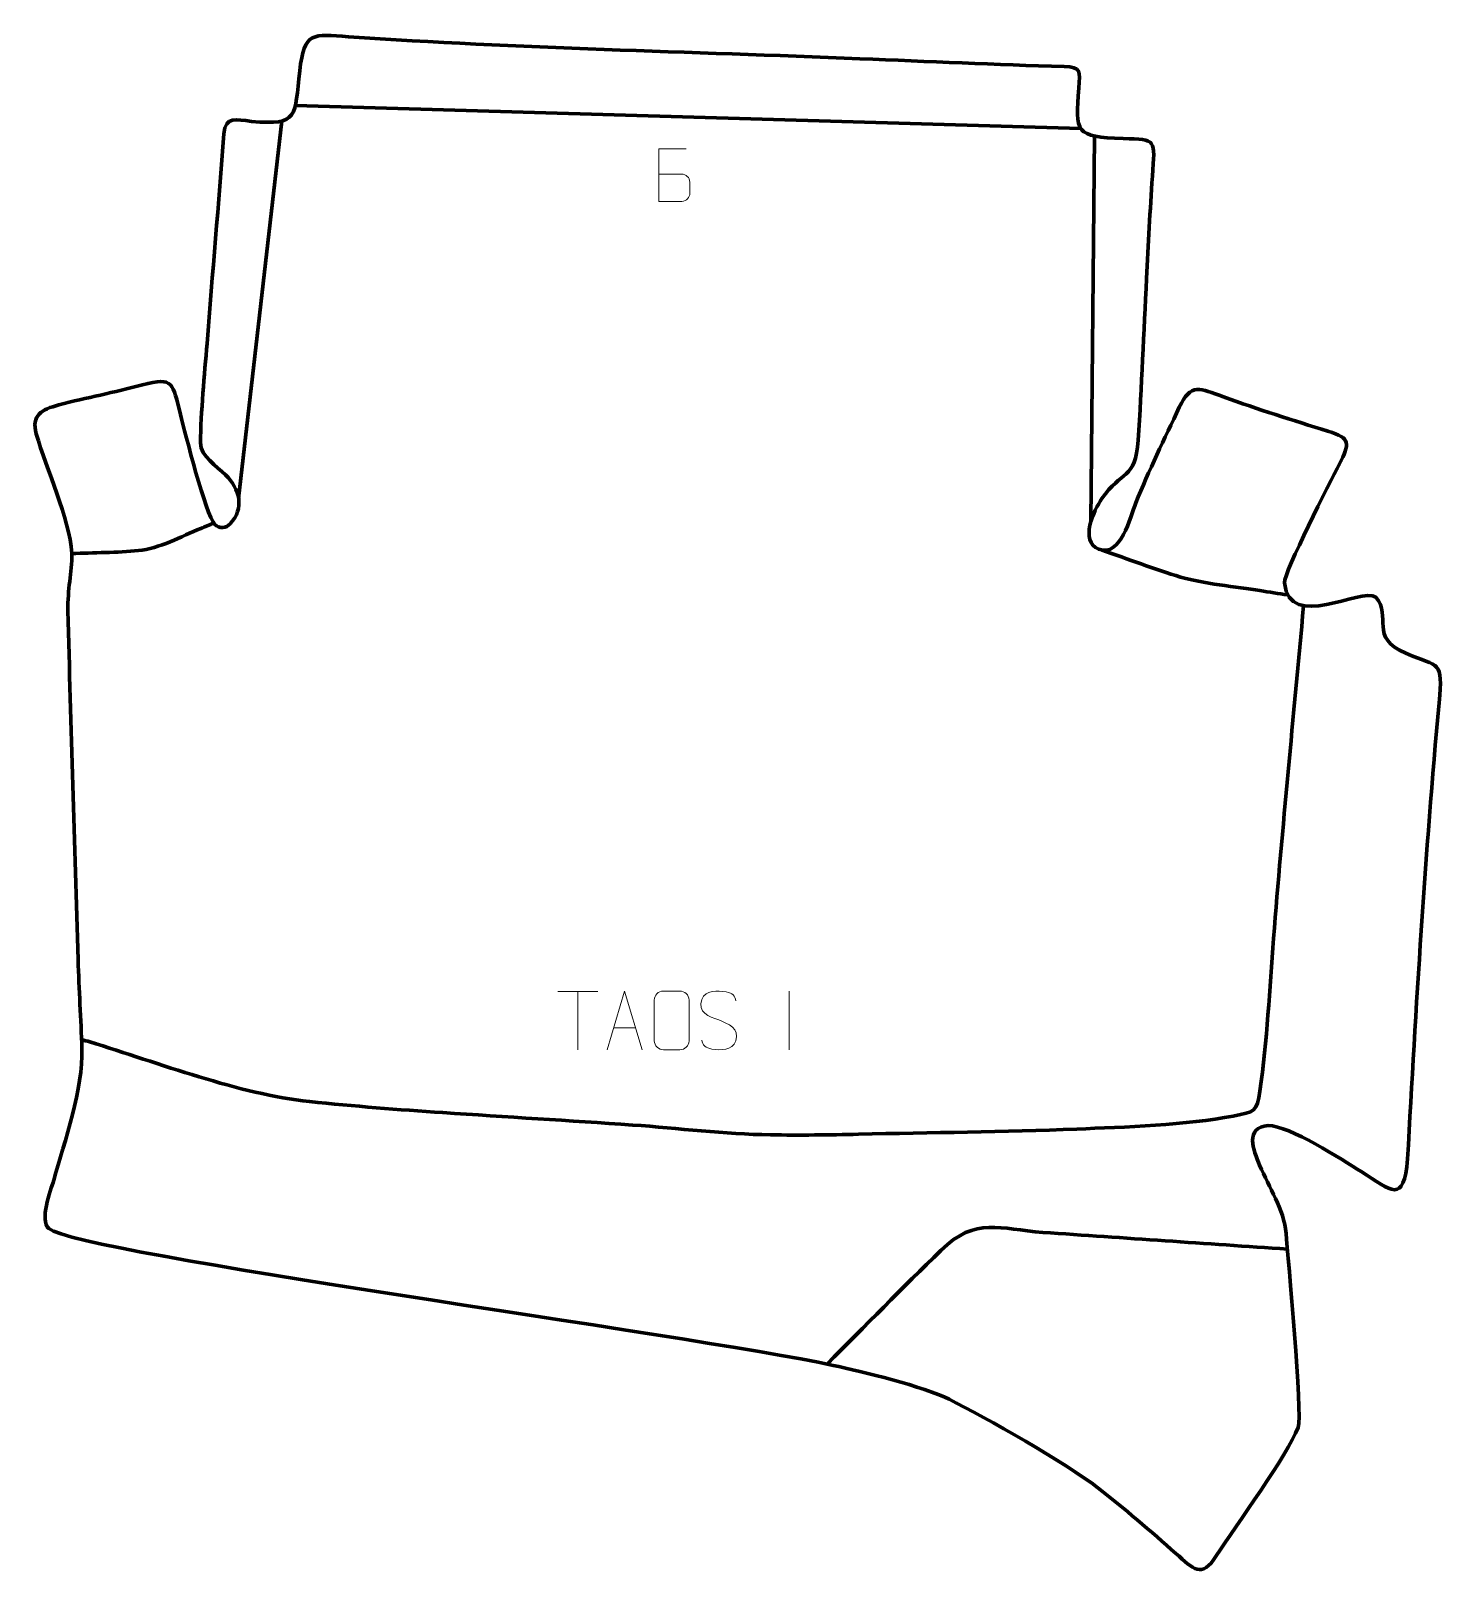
# Model space of a CAD drawing. Header units: millimetres. Extents: x -539 to 62, y 100 to 759.
import ezdxf

# ---------------------------------------------------------------- set-up
doc = ezdxf.new("R2010")
doc.units = ezdxf.units.MM
doc.header["$MEASUREMENT"] = 0
doc.layers.add('layer 2', color=7, linetype='Continuous')
doc.layers.add('layer 3', color=7, linetype='Continuous')

msp = doc.modelspace()

# ---------------------------------------------------------------- linework, layer by layer
at = {"layer": 'layer 2', "color": 142, "lineweight": 158}
for points in [[(-426.3464, 726.9502), (-426.3464, 726.9502), (-92.0948, 717.1482), (-92.0948, 717.1482)], [(-450.4657, 559.6154), (-450.4657, 559.6154), (-432.0727, 720.3575), (-432.0727, 720.3575)], [(-86.3109, 713.9215), (-86.3109, 713.9215), (-87.8555, 549.8306), (-87.8555, 549.8306)]]:
    msp.add_open_spline(points, degree=3, dxfattribs=at)
at = {"layer": 'layer 2', "color": 250, "lineweight": 9}
for points, knots in [([(-271.7795, 697.77), (-268.5205, 697.7704), (-265.2612, 697.7704), (-262.0015, 697.77), (-262.0015, 697.77), (-260.2321, 697.7545), (-258.5092, 696.1995), (-258.5092, 694.3637), (-258.5092, 694.3637), (-258.5096, 693.3529), (-258.5096, 690.6216), (-258.5092, 689.6105), (-258.5092, 689.6105), (-258.4934, 687.9464), (-259.8747, 686.1426), (-261.954, 686.1578), (-261.954, 686.1578), (-265.214, 686.1581), (-268.4737, 686.1581), (-271.7331, 686.1578), (-271.7331, 686.1578), (-271.7331, 693.6082), (-271.7331, 701.0583), (-271.7331, 708.5081), (-271.7331, 708.5081), (-269.607, 708.5081), (-262.1353, 708.5081), (-260.0089, 708.5081)], [0, 0, 0, 0, 0.125, 0.125, 0.125, 0.125, 0.25, 0.25, 0.25, 0.25, 0.375, 0.375, 0.375, 0.375, 0.5, 0.5, 0.5, 0.5, 0.625, 0.625, 0.625, 0.625, 0.75, 0.75, 0.75, 0.75, 1, 1, 1, 1]), ([(-293.6873, 325.0608), (-293.6873, 325.0608), (-286.3163, 350.0143), (-286.3163, 350.0143), (-286.3163, 350.0143), (-286.3163, 350.0143), (-278.7464, 325.0608), (-278.7464, 325.0608)], [0, 0, 0, 0, 0.33333333, 0.33333333, 0.33333333, 0.33333333, 1, 1, 1, 1]), ([(-269.7365, 350.014), (-267.4108, 350.014), (-265.0847, 350.014), (-262.7586, 350.014), (-262.7586, 350.014), (-260.812, 350.0496), (-258.8206, 348.558), (-258.7939, 346.1204), (-258.7939, 346.1204), (-258.7943, 340.3735), (-258.7943, 334.6262), (-258.7939, 328.8785), (-258.7939, 328.8785), (-258.9337, 326.5551), (-260.6109, 325.0755), (-262.7586, 325.0647), (-262.7586, 325.0647), (-265.0905, 325.0651), (-267.4224, 325.0651), (-269.7539, 325.0647), (-269.7539, 325.0647), (-271.6789, 324.9593), (-273.651, 326.8438), (-273.6398, 328.8611), (-273.6398, 328.8611), (-273.6395, 334.6312), (-273.6395, 340.4009), (-273.6398, 346.1702), (-273.6398, 346.1702), (-273.6356, 348.3083), (-271.8889, 350.0275), (-269.7365, 350.014)], [0, 0, 0, 0, 0.11111111, 0.11111111, 0.11111111, 0.11111111, 0.22222222, 0.22222222, 0.22222222, 0.22222222, 0.33333333, 0.33333333, 0.33333333, 0.33333333, 0.44444444, 0.44444444, 0.44444444, 0.44444444, 0.55555556, 0.55555556, 0.55555556, 0.55555556, 0.66666667, 0.66666667, 0.66666667, 0.66666667, 0.77777778, 0.77777778, 0.77777778, 0.77777778, 1, 1, 1, 1]), ([(-246.2114, 337.7114), (-250.4597, 339.1818), (-255.3678, 340.9776), (-253.3627, 346.4979), (-253.3627, 346.4979), (-251.8592, 350.6378), (-246.6456, 350.2493), (-243.042, 349.6482), (-243.042, 349.6482), (-240.1814, 349.171), (-239.3167, 347.9578), (-239.0061, 345.8737)], [0, 0, 0, 0, 0.25, 0.25, 0.25, 0.25, 0.5, 0.5, 0.5, 0.5, 1, 1, 1, 1]), ([(-246.2114, 337.7113), (-242.1928, 336.0646), (-237.1633, 334.1763), (-238.9973, 328.816), (-238.9973, 328.816), (-240.4571, 324.5496), (-245.3679, 324.8063), (-249.094, 325.361), (-249.094, 325.361), (-251.844, 325.7708), (-253.0649, 326.9843), (-253.4429, 329.0965)], [0, 0, 0, 0, 0.25, 0.25, 0.25, 0.25, 0.5, 0.5, 0.5, 0.5, 1, 1, 1, 1])]:
    msp.add_open_spline(points, degree=3, knots=knots, dxfattribs=at)
at = {"layer": 'layer 2', "color": 142, "lineweight": 158}
for points, knots in [([(-521.3843, 536.2097), (-512.4651, 536.6109), (-501.8113, 536.6537), (-493.1511, 537.4907), (-493.1511, 537.4907), (-484.4847, 538.3282), (-474.7156, 543.536), (-466.6001, 546.9383), (-466.6001, 546.9383), (-464.7584, 547.7104), (-462.9166, 548.4822), (-461.0749, 549.2542)], [0, 0, 0, 0, 0.25, 0.25, 0.25, 0.25, 0.5, 0.5, 0.5, 0.5, 1, 1, 1, 1]), ([(-83.1396, 537.692), (-72.3639, 533.9837), (-60.4998, 529.4975), (-49.7332, 526.2538), (-49.7332, 526.2538), (-41.0301, 523.6318), (-25.4943, 521.9289), (-15.9304, 520.4521), (-15.9304, 520.4521), (-11.9907, 519.8437), (-8.0509, 519.2354), (-4.1112, 518.6271)], [0, 0, 0, 0, 0.25, 0.25, 0.25, 0.25, 0.5, 0.5, 0.5, 0.5, 1, 1, 1, 1]), ([(2.606, 514.069), (-1.6601, 466.8919), (-6.3921, 419.6496), (-10.1869, 372.4489), (-10.1869, 372.4489), (-11.9289, 350.6997), (-12.7559, 329.0882), (-15.9729, 307.4587), (-15.9729, 307.4587), (-17.3168, 298.6188), (-18.0615, 298.7129), (-27.4128, 296.8417), (-27.4128, 296.8417), (-46.493, 293.0237), (-74.1941, 292.0923), (-93.8664, 291.2911), (-93.8664, 291.2911), (-124.9286, 290.0261), (-155.7088, 289.8291), (-186.7265, 289.0867), (-186.7265, 289.0867), (-199.2468, 288.7751), (-211.7223, 288.6487), (-224.2462, 288.8293), (-224.2462, 288.8293), (-243.763, 289.1353), (-263.3661, 291.6447), (-282.8506, 293.0164), (-282.8506, 293.0164), (-309.7709, 294.8625), (-336.7066, 296.4698), (-363.6296, 298.2759), (-363.6296, 298.2759), (-382.5546, 299.5563), (-401.4214, 301.0404), (-420.2902, 302.9969), (-420.2902, 302.9969), (-450.2675, 306.1298), (-484.5733, 319.4873), (-513.8373, 328.3769), (-513.8373, 328.3769), (-514.9893, 328.7268), (-516.1414, 329.0768), (-517.2934, 329.4268)], [0, 0, 0, 0, 0.08333333, 0.08333333, 0.08333333, 0.08333333, 0.16666667, 0.16666667, 0.16666667, 0.16666667, 0.25, 0.25, 0.25, 0.25, 0.33333333, 0.33333333, 0.33333333, 0.33333333, 0.41666667, 0.41666667, 0.41666667, 0.41666667, 0.5, 0.5, 0.5, 0.5, 0.58333333, 0.58333333, 0.58333333, 0.58333333, 0.66666667, 0.66666667, 0.66666667, 0.66666667, 0.75, 0.75, 0.75, 0.75, 0.83333333, 0.83333333, 0.83333333, 0.83333333, 1, 1, 1, 1]), ([(-200.1272, 191.2566), (-184.0256, 207.3218), (-168.0176, 223.8467), (-151.7157, 239.6578), (-151.7157, 239.6578), (-136.6502, 254.2698), (-126.7835, 248.5995), (-108.2545, 247.3134), (-108.2545, 247.3134), (-73.5915, 244.9084), (-38.9244, 242.5562), (-4.2596, 240.1765)], [0, 0, 0, 0, 0.25, 0.25, 0.25, 0.25, 0.5, 0.5, 0.5, 0.5, 1, 1, 1, 1])]:
    msp.add_open_spline(points, degree=3, knots=knots, dxfattribs=at)
at = {"layer": 'layer 2', "color": 250, "lineweight": 9}
for points in [[(-314.7106, 349.8974), (-314.7106, 349.8974), (-297.7234, 349.8974), (-297.7234, 349.8974)], [(-306.2168, 324.9674), (-306.2168, 324.9674), (-306.2168, 349.9209), (-306.2168, 349.9209)], [(-216.2169, 350.0246), (-216.2169, 350.0246), (-216.2169, 325.0505), (-216.2169, 325.0505)], [(-290.9647, 334.3102), (-290.9647, 334.3102), (-281.469, 334.3102), (-281.469, 334.3102)]]:
    msp.add_open_spline(points, degree=3, dxfattribs=at)
at = {"layer": 'layer 3', "color": 242, "lineweight": 158}
msp.add_open_spline([(-64.1754, 653.3157), (-65.4193, 630.4354), (-66.3187, 607.3129), (-67.7052, 584.4962), (-67.7052, 584.4962), (-69.0644, 567.3204), (-74.9154, 571.87), (-83.2054, 559.6179), (-83.2054, 559.6179), (-86.5612, 554.6582), (-92.8819, 541.4853), (-84.5264, 538.1055), (-84.5264, 538.1055), (-75.2638, 534.3587), (-71.1333, 551.8654), (-68.7649, 557.7815), (-68.7649, 557.7815), (-63.3005, 571.4314), (-56.5178, 585.1435), (-50.2596, 598.4862), (-50.2596, 598.4862), (-45.3149, 609.0452), (-41.5559, 606.6115), (-31.5094, 602.9555), (-31.5094, 602.9555), (-16.6491, 597.5762), (-2.0814, 592.9884), (12.9999, 588.3438), (12.9999, 588.3438), (22.8869, 585.299), (22.3027, 583.1705), (17.7618, 574.1998), (17.7618, 574.1998), (14.0503, 566.7787), (-5.6281, 528.6107), (-5.5323, 523.7123), (-5.5323, 523.7123), (-3.4476, 502.9918), (26.9864, 521.9187), (33.3298, 517.7003), (33.3298, 517.7003), (40.4953, 509.2591), (30.1765, 500.5993), (46.138, 493.8091), (46.138, 493.8091), (60.5395, 487.6826), (61.9431, 491.0651), (60.2645, 472.7023), (60.2645, 472.7023), (54.4175, 408.7363), (50.3308, 342.8331), (46.8713, 278.559), (46.8713, 278.559), (45.1049, 259.1399), (40.3305, 264.9277), (27.1107, 273.1957), (27.1107, 273.1957), (18.9455, 278.3025), (-3.566, 292.8808), (-12.4019, 292.7651), (-12.4019, 292.7651), (-22.5754, 292.0375), (-18.7401, 282.2926), (-16.0854, 275.8684), (-16.0854, 275.8684), (-12.1365, 266.3122), (-5.7219, 257.3802), (-4.8427, 246.8557), (-4.8427, 246.8557), (-4.0724, 237.4697), (2.3423, 169.3791), (0.3213, 164.2599), (0.3213, 164.2599), (-4.4628, 152.142), (-25.8023, 123.151), (-34.5129, 109.6274), (-34.5129, 109.6274), (-40.8641, 99.7667), (-44.1657, 103.9581), (-51.6997, 110.6704), (-51.6997, 110.6704), (-62.07, 119.8718), (-74.0471, 130.0954), (-84.9377, 138.6199), (-84.9377, 138.6199), (-98.2428, 149.0346), (-132.7049, 168.4984), (-148.141, 176.2602), (-148.141, 176.2602), (-158.8173, 181.6287), (-185.3587, 188.0931), (-197.5207, 190.7079), (-197.5207, 190.7079), (-259.2782, 203.9851), (-518.1375, 238.0419), (-531.1885, 248.9776), (-531.1885, 248.9776), (-535.4021, 252.5082), (-530.4853, 264.7878), (-529.1368, 269.5908), (-529.1368, 269.5908), (-524.4644, 286.1036), (-516.6555, 308.6417), (-517.1612, 325.5151), (-517.1612, 325.5151), (-517.5378, 338.0791), (-518.4117, 350.6534), (-518.7781, 363.3475), (-518.7781, 363.3475), (-520.2097, 412.8613), (-521.8922, 462.3888), (-523.0883, 511.9065), (-523.0883, 511.9065), (-523.3101, 521.0866), (-521.4581, 527.9809), (-521.3843, 536.2097), (-521.3843, 536.2097), (-522.6004, 551.8334), (-532.1673, 571.722), (-536.5811, 587.2248), (-536.5811, 587.2248), (-538.8307, 595.1265), (-534.2696, 597.5582), (-526.9867, 599.5341), (-526.9867, 599.5341), (-515.1358, 602.6523), (-503.4274, 604.7275), (-491.3883, 608.0837), (-491.3883, 608.0837), (-477.9215, 611.6682), (-478.6173, 608.6326), (-475.2128, 595.433), (-475.2128, 595.433), (-473.1534, 587.4922), (-464.6373, 552.933), (-460.5707, 548.5995), (-460.5707, 548.5995), (-458.7893, 546.7011), (-455.7014, 547.1022), (-454.103, 548.8464), (-454.103, 548.8464), (-447.8456, 555.6741), (-449.9942, 563.6399), (-456.0487, 569.7562), (-456.0487, 569.7562), (-459.7436, 573.4888), (-466.7812, 577.5713), (-466.7228, 583.3083), (-466.7228, 583.3083), (-466.5878, 596.5765), (-464.9737, 612.3277), (-463.9376, 625.6684), (-463.9376, 625.6684), (-461.6191, 655.4455), (-458.9285, 685.1225), (-456.8411, 714.9187), (-456.8411, 714.9187), (-455.8415, 722.6845), (-451.8017, 720.9144), (-444.9885, 720.2004), (-444.9885, 720.2004), (-424.5628, 718.3504), (-426.8256, 722.3908), (-424.4979, 741.6783), (-424.4979, 741.6783), (-422.4467, 758.674), (-418.9715, 757.2467), (-403.726, 756.2048), (-403.726, 756.2048), (-331.8625, 751.2939), (-258.2426, 749.846), (-186.1221, 746.8579), (-186.1221, 746.8579), (-157.1677, 745.6583), (-128.1995, 744.3395), (-99.2343, 743.4968), (-99.2343, 743.4968), (-91.8273, 743.2813), (-92.5958, 741.7383), (-93.0238, 734.3841), (-93.0238, 734.3841), (-94.5241, 715.5538), (-94.6539, 713.5009), (-74.1559, 712.8667), (-74.1559, 712.8667), (-59.6629, 712.4183), (-60.5937, 712.8255), (-61.7216, 696.8035), (-61.7216, 696.8035), (-62.7373, 682.3754), (-63.3895, 667.7719), (-64.1754, 653.3157)], degree=3, knots=[0, 0, 0, 0, 0.02040816, 0.02040816, 0.02040816, 0.02040816, 0.04081633, 0.04081633, 0.04081633, 0.04081633, 0.06122449, 0.06122449, 0.06122449, 0.06122449, 0.08163265, 0.08163265, 0.08163265, 0.08163265, 0.10204082, 0.10204082, 0.10204082, 0.10204082, 0.12244898, 0.12244898, 0.12244898, 0.12244898, 0.14285714, 0.14285714, 0.14285714, 0.14285714, 0.16326531, 0.16326531, 0.16326531, 0.16326531, 0.18367347, 0.18367347, 0.18367347, 0.18367347, 0.20408163, 0.20408163, 0.20408163, 0.20408163, 0.2244898, 0.2244898, 0.2244898, 0.2244898, 0.24489796, 0.24489796, 0.24489796, 0.24489796, 0.26530612, 0.26530612, 0.26530612, 0.26530612, 0.28571429, 0.28571429, 0.28571429, 0.28571429, 0.30612245, 0.30612245, 0.30612245, 0.30612245, 0.32653061, 0.32653061, 0.32653061, 0.32653061, 0.34693878, 0.34693878, 0.34693878, 0.34693878, 0.36734694, 0.36734694, 0.36734694, 0.36734694, 0.3877551, 0.3877551, 0.3877551, 0.3877551, 0.40816327, 0.40816327, 0.40816327, 0.40816327, 0.42857143, 0.42857143, 0.42857143, 0.42857143, 0.44897959, 0.44897959, 0.44897959, 0.44897959, 0.46938776, 0.46938776, 0.46938776, 0.46938776, 0.48979592, 0.48979592, 0.48979592, 0.48979592, 0.51020408, 0.51020408, 0.51020408, 0.51020408, 0.53061224, 0.53061224, 0.53061224, 0.53061224, 0.55102041, 0.55102041, 0.55102041, 0.55102041, 0.57142857, 0.57142857, 0.57142857, 0.57142857, 0.59183673, 0.59183673, 0.59183673, 0.59183673, 0.6122449, 0.6122449, 0.6122449, 0.6122449, 0.63265306, 0.63265306, 0.63265306, 0.63265306, 0.65306122, 0.65306122, 0.65306122, 0.65306122, 0.67346939, 0.67346939, 0.67346939, 0.67346939, 0.69387755, 0.69387755, 0.69387755, 0.69387755, 0.71428571, 0.71428571, 0.71428571, 0.71428571, 0.73469388, 0.73469388, 0.73469388, 0.73469388, 0.75510204, 0.75510204, 0.75510204, 0.75510204, 0.7755102, 0.7755102, 0.7755102, 0.7755102, 0.79591837, 0.79591837, 0.79591837, 0.79591837, 0.81632653, 0.81632653, 0.81632653, 0.81632653, 0.83673469, 0.83673469, 0.83673469, 0.83673469, 0.85714286, 0.85714286, 0.85714286, 0.85714286, 0.87755102, 0.87755102, 0.87755102, 0.87755102, 0.89795918, 0.89795918, 0.89795918, 0.89795918, 0.91836735, 0.91836735, 0.91836735, 0.91836735, 0.93877551, 0.93877551, 0.93877551, 0.93877551, 0.95918367, 0.95918367, 0.95918367, 0.95918367, 1, 1, 1, 1], dxfattribs=at)

doc.saveas('drawing.dxf')
